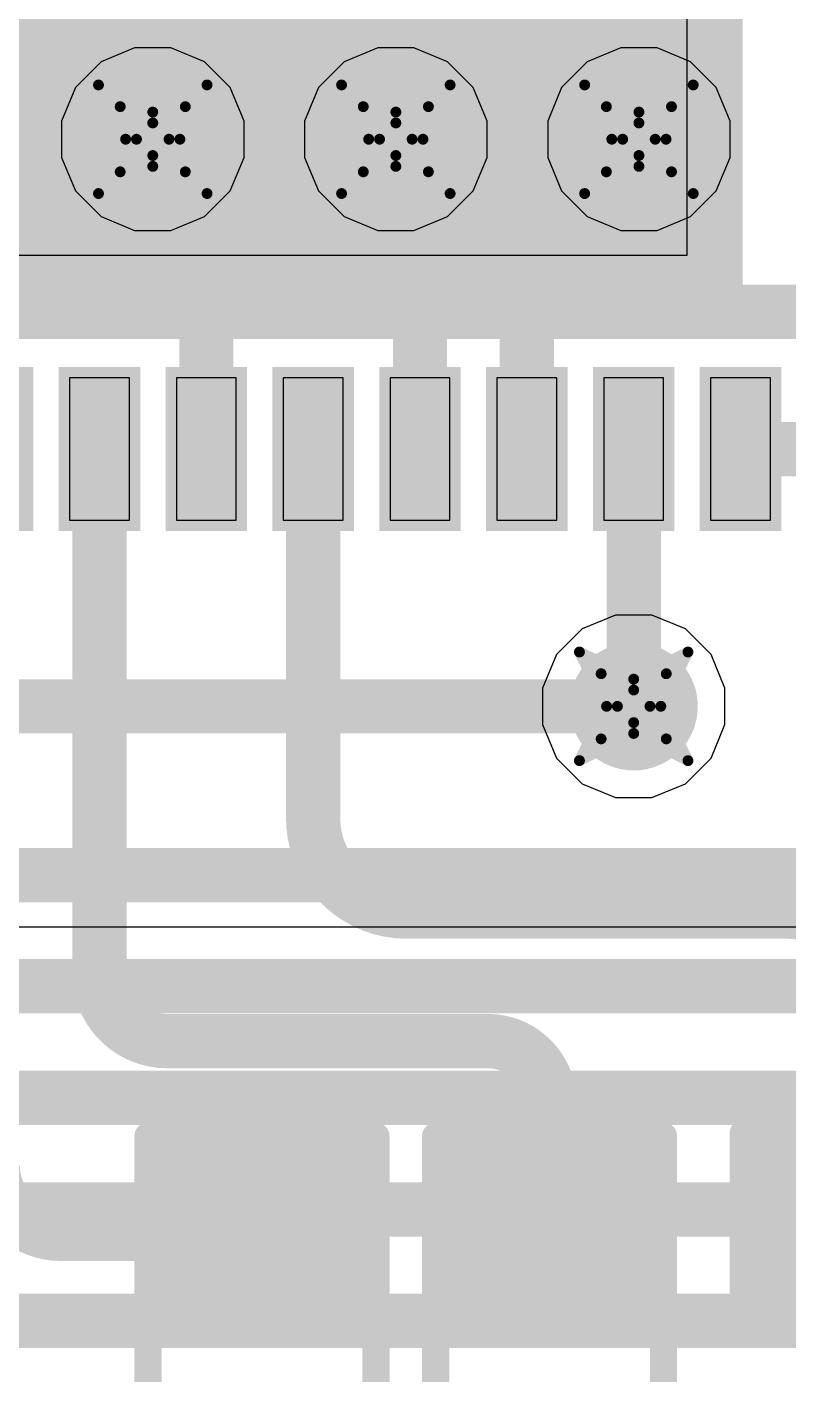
# Model space of a CAD drawing. Header units: inches. Extents: x -2 to 5376, y -4 to 5426.
# Drawn here: x 77.56 to 81.12, y 26.13 to 32.43 of the extents above; entities that cross this region are included whole.
import ezdxf

# ---------------------------------------------------------------- set-up
doc = ezdxf.new("R2010")
doc.units = ezdxf.units.IN
for name, color, linetype in [('Bottom Layer', 5, 'Continuous'), ('Drill Drawing', 1, 'Continuous'), ('Layer 1', 16, 'Continuous'), ('Layer 2', 76, 'Continuous'), ('Top Layer', 1, 'Continuous'), ('Top Overlay', 2, 'Continuous'), ('Top Paste', 8, 'Continuous'), ('Top Solder', 216, 'Continuous'), ('Via Holes', 16, 'Continuous')]:
    doc.layers.add(name, color=color, linetype=linetype)

# ---------------------------------------------------------------- blocks, each defined once
blk = doc.blocks.new('40_LFCSP_WQ__6_6__146')
at = {"layer": 'Top Layer'}
for points in [[(2.21, 2.21), (2.21, -2.21), (-2.21, -2.21), (-2.21, 2.21)], [(-0.6101, -2.575), (-0.6101, -3.24), (-0.8901, -3.24), (-0.8901, -2.575)], [(-0.1099, -2.575), (-0.1099, -3.24), (-0.3899, -3.24), (-0.3899, -2.575)], [(0.3899, -2.575), (0.3899, -3.24), (0.1099, -3.24), (0.1099, -2.575)], [(0.8901, -2.575), (0.8901, -3.24), (0.6101, -3.24), (0.6101, -2.575)], [(1.3899, -2.575), (1.3899, -3.24), (1.1099, -3.24), (1.1099, -2.575)], [(1.8901, -2.575), (1.8901, -3.24), (1.6101, -3.24), (1.6101, -2.575)], [(2.3899, -2.575), (2.3899, -3.24), (2.1099, -3.24), (2.1099, -2.575)]]:
    blk.add_hatch(color=1, dxfattribs=at).paths.add_polyline_path(points)
at = {"layer": 'Top Solder'}
for points in [[(2.2608, 2.2608), (2.2608, -2.2608), (-2.2608, -2.2608), (-2.2608, 2.2608)], [(-1.0591, -2.5242), (-1.0591, -3.2908), (-1.4407, -3.2908), (-1.4407, -2.5242)], [(-0.5593, -2.5242), (-0.5593, -3.2908), (-0.9409, -3.2908), (-0.9409, -2.5242)], [(-0.0591, -2.5242), (-0.0591, -3.2908), (-0.4407, -3.2908), (-0.4407, -2.5242)], [(0.4407, -2.5242), (0.4407, -3.2908), (0.0591, -3.2908), (0.0591, -2.5242)], [(0.9409, -2.5242), (0.9409, -3.2908), (0.5593, -3.2908), (0.5593, -2.5242)], [(1.4407, -2.5242), (1.4407, -3.2908), (1.0591, -3.2908), (1.0591, -2.5242)], [(1.9409, -2.5242), (1.9409, -3.2908), (1.5593, -3.2908), (1.5593, -2.5242)], [(2.4407, -2.5242), (2.4407, -3.2908), (2.0591, -3.2908), (2.0591, -2.5242)]]:
    blk.add_hatch(color=216, dxfattribs=at).paths.add_polyline_path(points)
at = {"layer": 'Top Paste'}
for p, q in [((2, -2), (2, 2)), ((-2, -2), (2, -2)), ((-0.61, -2.575), (-0.89, -2.575)), ((-0.89, -2.575), (-0.89, -3.24)), ((-0.61, -2.575), (-0.61, -2.575)), ((-0.61, -3.24), (-0.61, -2.575)), ((-0.11, -2.575), (-0.39, -2.575)), ((-0.39, -2.575), (-0.39, -3.24)), ((-0.11, -2.575), (-0.11, -2.575)), ((-0.11, -3.24), (-0.11, -2.575)), ((0.39, -2.575), (0.11, -2.575)), ((0.11, -2.575), (0.11, -3.24)), ((0.39, -2.575), (0.39, -2.575)), ((0.39, -3.24), (0.39, -2.575)), ((0.89, -2.575), (0.61, -2.575)), ((0.61, -2.575), (0.61, -3.24)), ((0.89, -2.575), (0.89, -2.575)), ((0.89, -3.24), (0.89, -2.575)), ((1.39, -2.575), (1.11, -2.575)), ((1.11, -2.575), (1.11, -3.24)), ((1.39, -2.575), (1.39, -2.575)), ((1.39, -3.24), (1.39, -2.575)), ((1.89, -2.575), (1.61, -2.575)), ((1.61, -2.575), (1.61, -3.24)), ((1.89, -2.575), (1.89, -2.575)), ((1.89, -3.24), (1.89, -2.575)), ((2.39, -2.575), (2.11, -2.575)), ((2.11, -2.575), (2.11, -3.24)), ((2.39, -3.24), (2.39, -2.575)), ((-0.89, -3.24), (-0.61, -3.24)), ((-0.39, -3.24), (-0.11, -3.24)), ((0.11, -3.24), (0.39, -3.24)), ((0.61, -3.24), (0.89, -3.24)), ((1.11, -3.24), (1.39, -3.24)), ((1.61, -3.24), (1.89, -3.24)), ((2.11, -3.24), (2.11, -3.24)), ((2.11, -3.24), (2.39, -3.24))]:
    blk.add_line(p, q, dxfattribs=at)
blk = doc.blocks.new('R___0603_215')
at = {"layer": 'Top Layer'}
for points in [[(-0.381, 0.4445), (-0.381, -0.4445), (-1.143, -0.4445), (-1.143, 0.4445)], [(1.143, 0.4445), (1.143, -0.4445), (0.381, -0.4445), (0.381, 0.4445)]]:
    blk.add_hatch(color=1, dxfattribs=at).paths.add_polyline_path(points)
at = {"layer": 'Top Paste'}
for points in [[(-0.381, 0.4445), (-0.381, -0.4445), (-1.143, -0.4445), (-1.143, 0.4445)], [(1.143, 0.4445), (1.143, -0.4445), (0.381, -0.4445), (0.381, 0.4445)]]:
    blk.add_hatch(color=8, dxfattribs=at).paths.add_polyline_path(points)
at = {"layer": 'Top Solder'}
for points in [[(-0.2794, 0.5461), (-0.2794, -0.5461), (-1.2446, -0.5461), (-1.2446, 0.5461)], [(1.2446, 0.5461), (1.2446, -0.5461), (0.2794, -0.5461), (0.2794, 0.5461)]]:
    blk.add_hatch(color=216, dxfattribs=at).paths.add_polyline_path(points)
at = {"layer": 'Top Overlay'}
for points in [[(-1.2192, -0.5334, 0.127, 0.127, 0), (-1.2192, 0.5334, 0.127, 0.127, 0)], [(1.2192, 0.5334, 0.127, 0.127, 0), (-1.2192, 0.5334, 0.127, 0.127, 0)], [(1.2192, -0.5334, 0.127, 0.127, 0), (1.2192, 0.5334, 0.127, 0.127, 0)], [(1.2192, -0.5334, 0.127, 0.127, 0), (-1.2192, -0.5334, 0.127, 0.127, 0)]]:
    blk.add_lwpolyline(points, format="xyseb", dxfattribs=at)
for points in [[(-1.25095, 0.5334, 0.0635, 0.0635, 1), (-1.18745, 0.5334, 0.0635, 0.0635, 1)], [(-1.25095, 0.5334, 0.0635, 0.0635, 1), (-1.18745, 0.5334, 0.0635, 0.0635, 1)], [(1.18745, 0.5334, 0.0635, 0.0635, 1), (1.25095, 0.5334, 0.0635, 0.0635, 1)], [(1.18745, 0.5334, 0.0635, 0.0635, 1), (1.25095, 0.5334, 0.0635, 0.0635, 1)], [(-1.25095, -0.5334, 0.0635, 0.0635, 1), (-1.18745, -0.5334, 0.0635, 0.0635, 1)], [(-1.25095, -0.5334, 0.0635, 0.0635, 1), (-1.18745, -0.5334, 0.0635, 0.0635, 1)], [(1.18745, -0.5334, 0.0635, 0.0635, 1), (1.25095, -0.5334, 0.0635, 0.0635, 1)], [(1.18745, -0.5334, 0.0635, 0.0635, 1), (1.25095, -0.5334, 0.0635, 0.0635, 1)]]:
    blk.add_lwpolyline(points, format="xyseb", close=True, dxfattribs=at)
blk = doc.blocks.new('R___0603_216')
at = {"layer": 'Top Layer'}
for points in [[(-0.381, 0.4445), (-0.381, -0.4445), (-1.143, -0.4445), (-1.143, 0.4445)], [(1.143, 0.4445), (1.143, -0.4445), (0.381, -0.4445), (0.381, 0.4445)]]:
    blk.add_hatch(color=1, dxfattribs=at).paths.add_polyline_path(points)
at = {"layer": 'Top Paste'}
for points in [[(-0.381, 0.4445), (-0.381, -0.4445), (-1.143, -0.4445), (-1.143, 0.4445)], [(1.143, 0.4445), (1.143, -0.4445), (0.381, -0.4445), (0.381, 0.4445)]]:
    blk.add_hatch(color=8, dxfattribs=at).paths.add_polyline_path(points)
at = {"layer": 'Top Solder'}
for points in [[(-0.2794, 0.5461), (-0.2794, -0.5461), (-1.2446, -0.5461), (-1.2446, 0.5461)], [(1.2446, 0.5461), (1.2446, -0.5461), (0.2794, -0.5461), (0.2794, 0.5461)]]:
    blk.add_hatch(color=216, dxfattribs=at).paths.add_polyline_path(points)
at = {"layer": 'Top Overlay'}
for points in [[(-1.2192, 0.5334, 0.127, 0.127, 0), (-1.2192, -0.5334, 0.127, 0.127, 0)], [(-1.2192, 0.5334, 0.127, 0.127, 0), (1.2192, 0.5334, 0.127, 0.127, 0)], [(1.2192, 0.5334, 0.127, 0.127, 0), (1.2192, -0.5334, 0.127, 0.127, 0)], [(-1.2192, -0.5334, 0.127, 0.127, 0), (1.2192, -0.5334, 0.127, 0.127, 0)]]:
    blk.add_lwpolyline(points, format="xyseb", dxfattribs=at)
for points in [[(-1.25095, 0.5334, 0.0635, 0.0635, 1), (-1.18745, 0.5334, 0.0635, 0.0635, 1)], [(-1.25095, 0.5334, 0.0635, 0.0635, 1), (-1.18745, 0.5334, 0.0635, 0.0635, 1)], [(1.18745, 0.5334, 0.0635, 0.0635, 1), (1.25095, 0.5334, 0.0635, 0.0635, 1)], [(1.18745, 0.5334, 0.0635, 0.0635, 1), (1.25095, 0.5334, 0.0635, 0.0635, 1)], [(-1.25095, -0.5334, 0.0635, 0.0635, 1), (-1.18745, -0.5334, 0.0635, 0.0635, 1)], [(-1.25095, -0.5334, 0.0635, 0.0635, 1), (-1.18745, -0.5334, 0.0635, 0.0635, 1)], [(1.18745, -0.5334, 0.0635, 0.0635, 1), (1.25095, -0.5334, 0.0635, 0.0635, 1)], [(1.18745, -0.5334, 0.0635, 0.0635, 1), (1.25095, -0.5334, 0.0635, 0.0635, 1)]]:
    blk.add_lwpolyline(points, format="xyseb", close=True, dxfattribs=at)
blk = doc.blocks.new('C___0603_325')
at = {"layer": 'Top Layer'}
for points in [[(-0.381, 0.4445), (-0.381, -0.4445), (-1.143, -0.4445), (-1.143, 0.4445)], [(1.143, 0.4445), (1.143, -0.4445), (0.381, -0.4445), (0.381, 0.4445)]]:
    blk.add_hatch(color=1, dxfattribs=at).paths.add_polyline_path(points)
at = {"layer": 'Top Paste'}
for points in [[(-0.381, 0.4445), (-0.381, -0.4445), (-1.143, -0.4445), (-1.143, 0.4445)], [(1.143, 0.4445), (1.143, -0.4445), (0.381, -0.4445), (0.381, 0.4445)]]:
    blk.add_hatch(color=8, dxfattribs=at).paths.add_polyline_path(points)
at = {"layer": 'Top Solder'}
for points in [[(-0.321, 0.5045), (-0.321, -0.5045), (-1.203, -0.5045), (-1.203, 0.5045)], [(1.203, 0.5045), (1.203, -0.5045), (0.321, -0.5045), (0.321, 0.5045)]]:
    blk.add_hatch(color=216, dxfattribs=at).paths.add_polyline_path(points)
at = {"layer": 'Top Overlay'}
for points in [[(-1.2446, 0.5334, 0.127, 0.127, 0), (-1.2446, -0.5334, 0.127, 0.127, 0)], [(-1.2446, 0.5334, 0.127, 0.127, 0), (-0.4572, 0.5334, 0.127, 0.127, 0)], [(0.4572, 0.5334, 0.127, 0.127, 0), (1.2446, 0.5334, 0.127, 0.127, 0)], [(1.2446, 0.5334, 0.127, 0.127, 0), (1.2446, -0.5334, 0.127, 0.127, 0)], [(-1.2446, -0.5334, 0.127, 0.127, 0), (-0.4572, -0.5334, 0.127, 0.127, 0)], [(0.4572, -0.5334, 0.127, 0.127, 0), (1.2446, -0.5334, 0.127, 0.127, 0)]]:
    blk.add_lwpolyline(points, format="xyseb", dxfattribs=at)
for points in [[(-1.2764, 0.5334, 0.0635, 0.0635, 1), (-1.2128, 0.5334, 0.0635, 0.0635, 1)], [(-1.2764, 0.5334, 0.0635, 0.0635, 1), (-1.2128, 0.5334, 0.0635, 0.0635, 1)], [(-0.4889, 0.5334, 0.0635, 0.0635, 1), (-0.4254, 0.5334, 0.0635, 0.0635, 1)], [(0.4254, 0.5334, 0.0635, 0.0635, 1), (0.4889, 0.5334, 0.0635, 0.0635, 1)], [(1.2128, 0.5334, 0.0635, 0.0635, 1), (1.2764, 0.5334, 0.0635, 0.0635, 1)], [(1.2128, 0.5334, 0.0635, 0.0635, 1), (1.2764, 0.5334, 0.0635, 0.0635, 1)], [(-1.2764, -0.5334, 0.0635, 0.0635, 1), (-1.2128, -0.5334, 0.0635, 0.0635, 1)], [(-1.2764, -0.5334, 0.0635, 0.0635, 1), (-1.2128, -0.5334, 0.0635, 0.0635, 1)], [(-0.4889, -0.5334, 0.0635, 0.0635, 1), (-0.4254, -0.5334, 0.0635, 0.0635, 1)], [(0.4254, -0.5334, 0.0635, 0.0635, 1), (0.4889, -0.5334, 0.0635, 0.0635, 1)], [(1.2128, -0.5334, 0.0635, 0.0635, 1), (1.2764, -0.5334, 0.0635, 0.0635, 1)], [(1.2128, -0.5334, 0.0635, 0.0635, 1), (1.2764, -0.5334, 0.0635, 0.0635, 1)]]:
    blk.add_lwpolyline(points, format="xyseb", close=True, dxfattribs=at)

msp = doc.modelspace()

# ---------------------------------------------------------------- hatches: boundary and pattern name
at = {"layer": 'Bottom Layer'}
h = msp.add_hatch(color=5, dxfattribs=at)
edge = h.paths.add_edge_path()
edge.add_arc((78.1504, 31.9046), 0.3, 0, 360)
h = msp.add_hatch(color=5, dxfattribs=at)
edge = h.paths.add_edge_path()
edge.add_arc((79.288, 31.9046), 0.3, 0, 360)
h = msp.add_hatch(color=5, dxfattribs=at)
edge = h.paths.add_edge_path()
edge.add_arc((80.4256, 31.9046), 0.3, 0, 360)
h = msp.add_hatch(color=5, dxfattribs=at)
edge = h.paths.add_edge_path()
edge.add_arc((80.4011, 29.252), 0.3, 0, 360)
at = {"layer": 'Layer 1'}
h = msp.add_hatch(color=16, dxfattribs=at)
edge = h.paths.add_edge_path()
edge.add_arc((78.1504, 31.9046), 0.3, 0, 360)
h = msp.add_hatch(color=16, dxfattribs=at)
edge = h.paths.add_edge_path()
edge.add_arc((79.288, 31.9046), 0.3, 0, 360)
h = msp.add_hatch(color=16, dxfattribs=at)
edge = h.paths.add_edge_path()
edge.add_arc((80.4256, 31.9046), 0.3, 0, 360)
h = msp.add_hatch(color=16, dxfattribs=at)
edge = h.paths.add_edge_path()
edge.add_arc((80.4011, 29.252), 0.3, 0, 360)
at = {"layer": 'Layer 2'}
h = msp.add_hatch(color=76, dxfattribs=at)
edge = h.paths.add_edge_path()
edge.add_arc((78.1504, 31.9046), 0.3, 0, 360)
h = msp.add_hatch(color=76, dxfattribs=at)
edge = h.paths.add_edge_path()
edge.add_arc((79.288, 31.9046), 0.3, 0, 360)
h = msp.add_hatch(color=76, dxfattribs=at)
edge = h.paths.add_edge_path()
edge.add_arc((80.4256, 31.9046), 0.3, 0, 360)
h = msp.add_hatch(color=76, dxfattribs=at)
edge = h.paths.add_edge_path()
edge.add_arc((80.4011, 29.252), 0.3, 0, 360)
at = {"layer": 'Top Layer'}
h = msp.add_hatch(color=1, dxfattribs=at)
edge = h.paths.add_edge_path()
edge.add_arc((78.1504, 31.9046), 0.3, 0, 360)
h = msp.add_hatch(color=1, dxfattribs=at)
edge = h.paths.add_edge_path()
edge.add_arc((79.288, 31.9046), 0.3, 0, 360)
h = msp.add_hatch(color=1, dxfattribs=at)
edge = h.paths.add_edge_path()
edge.add_arc((80.4256, 31.9046), 0.3, 0, 360)
h = msp.add_hatch(color=1, dxfattribs=at)
edge = h.paths.add_edge_path()
edge.add_arc((80.4011, 29.252), 0.3, 0, 360)
at = {"layer": 'Via Holes'}
h = msp.add_hatch(color=7, dxfattribs=at)
edge = h.paths.add_edge_path()
edge.add_arc((78.1504, 31.9046), 0.15, 0, 360)
h = msp.add_hatch(color=7, dxfattribs=at)
edge = h.paths.add_edge_path()
edge.add_arc((79.288, 31.9046), 0.15, 0, 360)
h = msp.add_hatch(color=7, dxfattribs=at)
edge = h.paths.add_edge_path()
edge.add_arc((80.4256, 31.9046), 0.15, 0, 360)
h = msp.add_hatch(color=7, dxfattribs=at)
edge = h.paths.add_edge_path()
edge.add_arc((80.4011, 29.252), 0.15, 0, 360)

# ---------------------------------------------------------------- linework, layer by layer
at = {"layer": 'Bottom Layer'}
for points in [[(73.2241, 31.0976, 0.254, 0.254, 0), (95.3912, 31.0976, 0.254, 0.254, 0)], [(32.9419, 29.252, 0.254, 0.254, 0), (80.4011, 29.252, 0.254, 0.254, 0)], [(32.4096, 28.4624, 0.254, 0.254, 0), (81.429, 28.4624, 0.254, 0.254, 0)], [(31.8, 27.943, 0.254, 0.254, 0), (82.1158, 27.943, 0.254, 0.254, 0)], [(31.2384, 27.4201, 0.254, 0.254, 0), (82.9551, 27.4201, 0.254, 0.254, 0)], [(30.6829, 26.8989, 0.254, 0.254, 0), (83.7131, 26.8989, 0.254, 0.254, 0)], [(30.1008, 26.3778, 0.254, 0.254, 0), (84.5062, 26.3778, 0.254, 0.254, 0)]]:
    msp.add_lwpolyline(points, format="xyseb", dxfattribs=at)
msp.add_lwpolyline([(80.3376, 29.252, 0.127, 0.127, 1), (80.4646, 29.252, 0.127, 0.127, 1)], format="xyseb", close=True, dxfattribs=at)
at = {"layer": 'Drill Drawing'}
for points in [[(77.8964, 32.1586, 0.0508, 0.0508, 0), (78.1504, 32.0316, 0.0508, 0.0508, 0)], [(77.8964, 32.1586, 0.0508, 0.0508, 0), (78.0234, 31.9046, 0.0508, 0.0508, 0)], [(78.1504, 32.0316, 0.0508, 0.0508, 0), (78.4044, 32.1586, 0.0508, 0.0508, 0)], [(78.2774, 31.9046, 0.0508, 0.0508, 0), (78.4044, 32.1586, 0.0508, 0.0508, 0)], [(79.034, 32.1586, 0.0508, 0.0508, 0), (79.288, 32.0316, 0.0508, 0.0508, 0)], [(79.034, 32.1586, 0.0508, 0.0508, 0), (79.161, 31.9046, 0.0508, 0.0508, 0)], [(79.288, 32.0316, 0.0508, 0.0508, 0), (79.542, 32.1586, 0.0508, 0.0508, 0)], [(79.415, 31.9046, 0.0508, 0.0508, 0), (79.542, 32.1586, 0.0508, 0.0508, 0)], [(80.1716, 32.1586, 0.0508, 0.0508, 0), (80.4256, 32.0316, 0.0508, 0.0508, 0)], [(80.1716, 32.1586, 0.0508, 0.0508, 0), (80.2986, 31.9046, 0.0508, 0.0508, 0)], [(80.4256, 32.0316, 0.0508, 0.0508, 0), (80.6796, 32.1586, 0.0508, 0.0508, 0)], [(80.5526, 31.9046, 0.0508, 0.0508, 0), (80.6796, 32.1586, 0.0508, 0.0508, 0)], [(77.998, 32.057, 0.0508, 0.0508, 0), (78.1504, 31.9808, 0.0508, 0.0508, 0)], [(77.998, 32.057, 0.0508, 0.0508, 0), (78.0742, 31.9046, 0.0508, 0.0508, 0)], [(78.1504, 31.9808, 0.0508, 0.0508, 0), (78.3028, 32.057, 0.0508, 0.0508, 0)], [(78.2266, 31.9046, 0.0508, 0.0508, 0), (78.3028, 32.057, 0.0508, 0.0508, 0)], [(79.1356, 32.057, 0.0508, 0.0508, 0), (79.288, 31.9808, 0.0508, 0.0508, 0)], [(79.1356, 32.057, 0.0508, 0.0508, 0), (79.2118, 31.9046, 0.0508, 0.0508, 0)], [(79.288, 31.9808, 0.0508, 0.0508, 0), (79.4404, 32.057, 0.0508, 0.0508, 0)], [(79.3642, 31.9046, 0.0508, 0.0508, 0), (79.4404, 32.057, 0.0508, 0.0508, 0)], [(80.2732, 32.057, 0.0508, 0.0508, 0), (80.4256, 31.9808, 0.0508, 0.0508, 0)], [(80.2732, 32.057, 0.0508, 0.0508, 0), (80.3494, 31.9046, 0.0508, 0.0508, 0)], [(80.4256, 31.9808, 0.0508, 0.0508, 0), (80.578, 32.057, 0.0508, 0.0508, 0)], [(80.5018, 31.9046, 0.0508, 0.0508, 0), (80.578, 32.057, 0.0508, 0.0508, 0)], [(77.8964, 31.6506, 0.0508, 0.0508, 0), (78.0234, 31.9046, 0.0508, 0.0508, 0)], [(77.998, 31.7522, 0.0508, 0.0508, 0), (78.0742, 31.9046, 0.0508, 0.0508, 0)], [(78.2266, 31.9046, 0.0508, 0.0508, 0), (78.3028, 31.7522, 0.0508, 0.0508, 0)], [(78.2774, 31.9046, 0.0508, 0.0508, 0), (78.4044, 31.6506, 0.0508, 0.0508, 0)], [(79.034, 31.6506, 0.0508, 0.0508, 0), (79.161, 31.9046, 0.0508, 0.0508, 0)], [(79.1356, 31.7522, 0.0508, 0.0508, 0), (79.2118, 31.9046, 0.0508, 0.0508, 0)], [(79.3642, 31.9046, 0.0508, 0.0508, 0), (79.4404, 31.7522, 0.0508, 0.0508, 0)], [(79.415, 31.9046, 0.0508, 0.0508, 0), (79.542, 31.6506, 0.0508, 0.0508, 0)], [(80.1716, 31.6506, 0.0508, 0.0508, 0), (80.2986, 31.9046, 0.0508, 0.0508, 0)], [(80.2732, 31.7522, 0.0508, 0.0508, 0), (80.3494, 31.9046, 0.0508, 0.0508, 0)], [(80.5018, 31.9046, 0.0508, 0.0508, 0), (80.578, 31.7522, 0.0508, 0.0508, 0)], [(80.5526, 31.9046, 0.0508, 0.0508, 0), (80.6796, 31.6506, 0.0508, 0.0508, 0)], [(77.998, 31.7522, 0.0508, 0.0508, 0), (78.1504, 31.8284, 0.0508, 0.0508, 0)], [(78.1504, 31.8284, 0.0508, 0.0508, 0), (78.3028, 31.7522, 0.0508, 0.0508, 0)], [(79.1356, 31.7522, 0.0508, 0.0508, 0), (79.288, 31.8284, 0.0508, 0.0508, 0)], [(79.288, 31.8284, 0.0508, 0.0508, 0), (79.4404, 31.7522, 0.0508, 0.0508, 0)], [(80.2732, 31.7522, 0.0508, 0.0508, 0), (80.4256, 31.8284, 0.0508, 0.0508, 0)], [(80.4256, 31.8284, 0.0508, 0.0508, 0), (80.578, 31.7522, 0.0508, 0.0508, 0)], [(77.8964, 31.6506, 0.0508, 0.0508, 0), (78.1504, 31.7776, 0.0508, 0.0508, 0)], [(78.1504, 31.7776, 0.0508, 0.0508, 0), (78.4044, 31.6506, 0.0508, 0.0508, 0)], [(79.034, 31.6506, 0.0508, 0.0508, 0), (79.288, 31.7776, 0.0508, 0.0508, 0)], [(79.288, 31.7776, 0.0508, 0.0508, 0), (79.542, 31.6506, 0.0508, 0.0508, 0)], [(80.1716, 31.6506, 0.0508, 0.0508, 0), (80.4256, 31.7776, 0.0508, 0.0508, 0)], [(80.4256, 31.7776, 0.0508, 0.0508, 0), (80.6796, 31.6506, 0.0508, 0.0508, 0)], [(80.1471, 29.506, 0.0508, 0.0508, 0), (80.4011, 29.379, 0.0508, 0.0508, 0)], [(80.1471, 29.506, 0.0508, 0.0508, 0), (80.2741, 29.252, 0.0508, 0.0508, 0)], [(80.4011, 29.379, 0.0508, 0.0508, 0), (80.6551, 29.506, 0.0508, 0.0508, 0)], [(80.5281, 29.252, 0.0508, 0.0508, 0), (80.6551, 29.506, 0.0508, 0.0508, 0)], [(80.2487, 29.4044, 0.0508, 0.0508, 0), (80.4011, 29.3282, 0.0508, 0.0508, 0)], [(80.2487, 29.4044, 0.0508, 0.0508, 0), (80.3249, 29.252, 0.0508, 0.0508, 0)], [(80.4011, 29.3282, 0.0508, 0.0508, 0), (80.5535, 29.4044, 0.0508, 0.0508, 0)], [(80.4773, 29.252, 0.0508, 0.0508, 0), (80.5535, 29.4044, 0.0508, 0.0508, 0)], [(80.1471, 28.998, 0.0508, 0.0508, 0), (80.2741, 29.252, 0.0508, 0.0508, 0)], [(80.2487, 29.0996, 0.0508, 0.0508, 0), (80.3249, 29.252, 0.0508, 0.0508, 0)], [(80.4773, 29.252, 0.0508, 0.0508, 0), (80.5535, 29.0996, 0.0508, 0.0508, 0)], [(80.5281, 29.252, 0.0508, 0.0508, 0), (80.6551, 28.998, 0.0508, 0.0508, 0)], [(80.2487, 29.0996, 0.0508, 0.0508, 0), (80.4011, 29.1758, 0.0508, 0.0508, 0)], [(80.4011, 29.1758, 0.0508, 0.0508, 0), (80.5535, 29.0996, 0.0508, 0.0508, 0)], [(80.1471, 28.998, 0.0508, 0.0508, 0), (80.4011, 29.125, 0.0508, 0.0508, 0)], [(80.4011, 29.125, 0.0508, 0.0508, 0), (80.6551, 28.998, 0.0508, 0.0508, 0)]]:
    msp.add_lwpolyline(points, format="xyseb", dxfattribs=at)
for points in [[(77.8837, 32.1586, 0.0254, 0.0254, 1), (77.9091, 32.1586, 0.0254, 0.0254, 1)], [(77.8837, 32.1586, 0.0254, 0.0254, 1), (77.9091, 32.1586, 0.0254, 0.0254, 1)], [(78.3917, 32.1586, 0.0254, 0.0254, 1), (78.4171, 32.1586, 0.0254, 0.0254, 1)], [(78.3917, 32.1586, 0.0254, 0.0254, 1), (78.4171, 32.1586, 0.0254, 0.0254, 1)], [(79.0213, 32.1586, 0.0254, 0.0254, 1), (79.0467, 32.1586, 0.0254, 0.0254, 1)], [(79.0213, 32.1586, 0.0254, 0.0254, 1), (79.0467, 32.1586, 0.0254, 0.0254, 1)], [(79.5293, 32.1586, 0.0254, 0.0254, 1), (79.5547, 32.1586, 0.0254, 0.0254, 1)], [(79.5293, 32.1586, 0.0254, 0.0254, 1), (79.5547, 32.1586, 0.0254, 0.0254, 1)], [(80.1589, 32.1586, 0.0254, 0.0254, 1), (80.1843, 32.1586, 0.0254, 0.0254, 1)], [(80.1589, 32.1586, 0.0254, 0.0254, 1), (80.1843, 32.1586, 0.0254, 0.0254, 1)], [(80.6669, 32.1586, 0.0254, 0.0254, 1), (80.6923, 32.1586, 0.0254, 0.0254, 1)], [(80.6669, 32.1586, 0.0254, 0.0254, 1), (80.6923, 32.1586, 0.0254, 0.0254, 1)], [(77.9853, 32.057, 0.0254, 0.0254, 1), (78.0107, 32.057, 0.0254, 0.0254, 1)], [(77.9853, 32.057, 0.0254, 0.0254, 1), (78.0107, 32.057, 0.0254, 0.0254, 1)], [(78.2901, 32.057, 0.0254, 0.0254, 1), (78.3155, 32.057, 0.0254, 0.0254, 1)], [(78.2901, 32.057, 0.0254, 0.0254, 1), (78.3155, 32.057, 0.0254, 0.0254, 1)], [(79.1229, 32.057, 0.0254, 0.0254, 1), (79.1483, 32.057, 0.0254, 0.0254, 1)], [(79.1229, 32.057, 0.0254, 0.0254, 1), (79.1483, 32.057, 0.0254, 0.0254, 1)], [(79.4277, 32.057, 0.0254, 0.0254, 1), (79.4531, 32.057, 0.0254, 0.0254, 1)], [(79.4277, 32.057, 0.0254, 0.0254, 1), (79.4531, 32.057, 0.0254, 0.0254, 1)], [(80.2605, 32.057, 0.0254, 0.0254, 1), (80.2859, 32.057, 0.0254, 0.0254, 1)], [(80.2605, 32.057, 0.0254, 0.0254, 1), (80.2859, 32.057, 0.0254, 0.0254, 1)], [(80.5653, 32.057, 0.0254, 0.0254, 1), (80.5907, 32.057, 0.0254, 0.0254, 1)], [(80.5653, 32.057, 0.0254, 0.0254, 1), (80.5907, 32.057, 0.0254, 0.0254, 1)], [(78.1377, 32.0316, 0.0254, 0.0254, 1), (78.1631, 32.0316, 0.0254, 0.0254, 1)], [(78.1377, 32.0316, 0.0254, 0.0254, 1), (78.1631, 32.0316, 0.0254, 0.0254, 1)], [(79.2753, 32.0316, 0.0254, 0.0254, 1), (79.3007, 32.0316, 0.0254, 0.0254, 1)], [(79.2753, 32.0316, 0.0254, 0.0254, 1), (79.3007, 32.0316, 0.0254, 0.0254, 1)], [(80.4129, 32.0316, 0.0254, 0.0254, 1), (80.4383, 32.0316, 0.0254, 0.0254, 1)], [(80.4129, 32.0316, 0.0254, 0.0254, 1), (80.4383, 32.0316, 0.0254, 0.0254, 1)], [(78.1377, 31.9808, 0.0254, 0.0254, 1), (78.1631, 31.9808, 0.0254, 0.0254, 1)], [(78.1377, 31.9808, 0.0254, 0.0254, 1), (78.1631, 31.9808, 0.0254, 0.0254, 1)], [(79.2753, 31.9808, 0.0254, 0.0254, 1), (79.3007, 31.9808, 0.0254, 0.0254, 1)], [(79.2753, 31.9808, 0.0254, 0.0254, 1), (79.3007, 31.9808, 0.0254, 0.0254, 1)], [(80.4129, 31.9808, 0.0254, 0.0254, 1), (80.4383, 31.9808, 0.0254, 0.0254, 1)], [(80.4129, 31.9808, 0.0254, 0.0254, 1), (80.4383, 31.9808, 0.0254, 0.0254, 1)], [(78.0107, 31.9046, 0.0254, 0.0254, 1), (78.0361, 31.9046, 0.0254, 0.0254, 1)], [(78.0107, 31.9046, 0.0254, 0.0254, 1), (78.0361, 31.9046, 0.0254, 0.0254, 1)], [(78.0615, 31.9046, 0.0254, 0.0254, 1), (78.0869, 31.9046, 0.0254, 0.0254, 1)], [(78.0615, 31.9046, 0.0254, 0.0254, 1), (78.0869, 31.9046, 0.0254, 0.0254, 1)], [(78.2139, 31.9046, 0.0254, 0.0254, 1), (78.2393, 31.9046, 0.0254, 0.0254, 1)], [(78.2139, 31.9046, 0.0254, 0.0254, 1), (78.2393, 31.9046, 0.0254, 0.0254, 1)], [(78.2647, 31.9046, 0.0254, 0.0254, 1), (78.2901, 31.9046, 0.0254, 0.0254, 1)], [(78.2647, 31.9046, 0.0254, 0.0254, 1), (78.2901, 31.9046, 0.0254, 0.0254, 1)], [(79.1483, 31.9046, 0.0254, 0.0254, 1), (79.1737, 31.9046, 0.0254, 0.0254, 1)], [(79.1483, 31.9046, 0.0254, 0.0254, 1), (79.1737, 31.9046, 0.0254, 0.0254, 1)], [(79.1991, 31.9046, 0.0254, 0.0254, 1), (79.2245, 31.9046, 0.0254, 0.0254, 1)], [(79.1991, 31.9046, 0.0254, 0.0254, 1), (79.2245, 31.9046, 0.0254, 0.0254, 1)], [(79.3515, 31.9046, 0.0254, 0.0254, 1), (79.3769, 31.9046, 0.0254, 0.0254, 1)], [(79.3515, 31.9046, 0.0254, 0.0254, 1), (79.3769, 31.9046, 0.0254, 0.0254, 1)], [(79.4023, 31.9046, 0.0254, 0.0254, 1), (79.4277, 31.9046, 0.0254, 0.0254, 1)], [(79.4023, 31.9046, 0.0254, 0.0254, 1), (79.4277, 31.9046, 0.0254, 0.0254, 1)], [(80.2859, 31.9046, 0.0254, 0.0254, 1), (80.3113, 31.9046, 0.0254, 0.0254, 1)], [(80.2859, 31.9046, 0.0254, 0.0254, 1), (80.3113, 31.9046, 0.0254, 0.0254, 1)], [(80.3367, 31.9046, 0.0254, 0.0254, 1), (80.3621, 31.9046, 0.0254, 0.0254, 1)], [(80.3367, 31.9046, 0.0254, 0.0254, 1), (80.3621, 31.9046, 0.0254, 0.0254, 1)], [(80.4891, 31.9046, 0.0254, 0.0254, 1), (80.5145, 31.9046, 0.0254, 0.0254, 1)], [(80.4891, 31.9046, 0.0254, 0.0254, 1), (80.5145, 31.9046, 0.0254, 0.0254, 1)], [(80.5399, 31.9046, 0.0254, 0.0254, 1), (80.5653, 31.9046, 0.0254, 0.0254, 1)], [(80.5399, 31.9046, 0.0254, 0.0254, 1), (80.5653, 31.9046, 0.0254, 0.0254, 1)], [(78.1377, 31.8284, 0.0254, 0.0254, 1), (78.1631, 31.8284, 0.0254, 0.0254, 1)], [(78.1377, 31.8284, 0.0254, 0.0254, 1), (78.1631, 31.8284, 0.0254, 0.0254, 1)], [(79.2753, 31.8284, 0.0254, 0.0254, 1), (79.3007, 31.8284, 0.0254, 0.0254, 1)], [(79.2753, 31.8284, 0.0254, 0.0254, 1), (79.3007, 31.8284, 0.0254, 0.0254, 1)], [(80.4129, 31.8284, 0.0254, 0.0254, 1), (80.4383, 31.8284, 0.0254, 0.0254, 1)], [(80.4129, 31.8284, 0.0254, 0.0254, 1), (80.4383, 31.8284, 0.0254, 0.0254, 1)], [(77.9853, 31.7522, 0.0254, 0.0254, 1), (78.0107, 31.7522, 0.0254, 0.0254, 1)], [(77.9853, 31.7522, 0.0254, 0.0254, 1), (78.0107, 31.7522, 0.0254, 0.0254, 1)], [(78.1377, 31.7776, 0.0254, 0.0254, 1), (78.1631, 31.7776, 0.0254, 0.0254, 1)], [(78.1377, 31.7776, 0.0254, 0.0254, 1), (78.1631, 31.7776, 0.0254, 0.0254, 1)], [(78.2901, 31.7522, 0.0254, 0.0254, 1), (78.3155, 31.7522, 0.0254, 0.0254, 1)], [(78.2901, 31.7522, 0.0254, 0.0254, 1), (78.3155, 31.7522, 0.0254, 0.0254, 1)], [(79.1229, 31.7522, 0.0254, 0.0254, 1), (79.1483, 31.7522, 0.0254, 0.0254, 1)], [(79.1229, 31.7522, 0.0254, 0.0254, 1), (79.1483, 31.7522, 0.0254, 0.0254, 1)], [(79.2753, 31.7776, 0.0254, 0.0254, 1), (79.3007, 31.7776, 0.0254, 0.0254, 1)], [(79.2753, 31.7776, 0.0254, 0.0254, 1), (79.3007, 31.7776, 0.0254, 0.0254, 1)], [(79.4277, 31.7522, 0.0254, 0.0254, 1), (79.4531, 31.7522, 0.0254, 0.0254, 1)], [(79.4277, 31.7522, 0.0254, 0.0254, 1), (79.4531, 31.7522, 0.0254, 0.0254, 1)], [(80.2605, 31.7522, 0.0254, 0.0254, 1), (80.2859, 31.7522, 0.0254, 0.0254, 1)], [(80.2605, 31.7522, 0.0254, 0.0254, 1), (80.2859, 31.7522, 0.0254, 0.0254, 1)], [(80.4129, 31.7776, 0.0254, 0.0254, 1), (80.4383, 31.7776, 0.0254, 0.0254, 1)], [(80.4129, 31.7776, 0.0254, 0.0254, 1), (80.4383, 31.7776, 0.0254, 0.0254, 1)], [(80.5653, 31.7522, 0.0254, 0.0254, 1), (80.5907, 31.7522, 0.0254, 0.0254, 1)], [(80.5653, 31.7522, 0.0254, 0.0254, 1), (80.5907, 31.7522, 0.0254, 0.0254, 1)], [(77.8837, 31.6506, 0.0254, 0.0254, 1), (77.9091, 31.6506, 0.0254, 0.0254, 1)], [(77.8837, 31.6506, 0.0254, 0.0254, 1), (77.9091, 31.6506, 0.0254, 0.0254, 1)], [(78.3917, 31.6506, 0.0254, 0.0254, 1), (78.4171, 31.6506, 0.0254, 0.0254, 1)], [(78.3917, 31.6506, 0.0254, 0.0254, 1), (78.4171, 31.6506, 0.0254, 0.0254, 1)], [(79.0213, 31.6506, 0.0254, 0.0254, 1), (79.0467, 31.6506, 0.0254, 0.0254, 1)], [(79.0213, 31.6506, 0.0254, 0.0254, 1), (79.0467, 31.6506, 0.0254, 0.0254, 1)], [(79.5293, 31.6506, 0.0254, 0.0254, 1), (79.5547, 31.6506, 0.0254, 0.0254, 1)], [(79.5293, 31.6506, 0.0254, 0.0254, 1), (79.5547, 31.6506, 0.0254, 0.0254, 1)], [(80.1589, 31.6506, 0.0254, 0.0254, 1), (80.1843, 31.6506, 0.0254, 0.0254, 1)], [(80.1589, 31.6506, 0.0254, 0.0254, 1), (80.1843, 31.6506, 0.0254, 0.0254, 1)], [(80.6669, 31.6506, 0.0254, 0.0254, 1), (80.6923, 31.6506, 0.0254, 0.0254, 1)], [(80.6669, 31.6506, 0.0254, 0.0254, 1), (80.6923, 31.6506, 0.0254, 0.0254, 1)], [(80.1344, 29.506, 0.0254, 0.0254, 1), (80.1598, 29.506, 0.0254, 0.0254, 1)], [(80.1344, 29.506, 0.0254, 0.0254, 1), (80.1598, 29.506, 0.0254, 0.0254, 1)], [(80.6424, 29.506, 0.0254, 0.0254, 1), (80.6678, 29.506, 0.0254, 0.0254, 1)], [(80.6424, 29.506, 0.0254, 0.0254, 1), (80.6678, 29.506, 0.0254, 0.0254, 1)], [(80.236, 29.4044, 0.0254, 0.0254, 1), (80.2614, 29.4044, 0.0254, 0.0254, 1)], [(80.236, 29.4044, 0.0254, 0.0254, 1), (80.2614, 29.4044, 0.0254, 0.0254, 1)], [(80.5408, 29.4044, 0.0254, 0.0254, 1), (80.5662, 29.4044, 0.0254, 0.0254, 1)], [(80.5408, 29.4044, 0.0254, 0.0254, 1), (80.5662, 29.4044, 0.0254, 0.0254, 1)], [(80.3884, 29.379, 0.0254, 0.0254, 1), (80.4138, 29.379, 0.0254, 0.0254, 1)], [(80.3884, 29.379, 0.0254, 0.0254, 1), (80.4138, 29.379, 0.0254, 0.0254, 1)], [(80.3884, 29.3282, 0.0254, 0.0254, 1), (80.4138, 29.3282, 0.0254, 0.0254, 1)], [(80.3884, 29.3282, 0.0254, 0.0254, 1), (80.4138, 29.3282, 0.0254, 0.0254, 1)], [(80.2614, 29.252, 0.0254, 0.0254, 1), (80.2868, 29.252, 0.0254, 0.0254, 1)], [(80.2614, 29.252, 0.0254, 0.0254, 1), (80.2868, 29.252, 0.0254, 0.0254, 1)], [(80.3122, 29.252, 0.0254, 0.0254, 1), (80.3376, 29.252, 0.0254, 0.0254, 1)], [(80.3122, 29.252, 0.0254, 0.0254, 1), (80.3376, 29.252, 0.0254, 0.0254, 1)], [(80.4646, 29.252, 0.0254, 0.0254, 1), (80.49, 29.252, 0.0254, 0.0254, 1)], [(80.4646, 29.252, 0.0254, 0.0254, 1), (80.49, 29.252, 0.0254, 0.0254, 1)], [(80.5154, 29.252, 0.0254, 0.0254, 1), (80.5408, 29.252, 0.0254, 0.0254, 1)], [(80.5154, 29.252, 0.0254, 0.0254, 1), (80.5408, 29.252, 0.0254, 0.0254, 1)], [(80.3884, 29.1758, 0.0254, 0.0254, 1), (80.4138, 29.1758, 0.0254, 0.0254, 1)], [(80.3884, 29.1758, 0.0254, 0.0254, 1), (80.4138, 29.1758, 0.0254, 0.0254, 1)], [(80.236, 29.0996, 0.0254, 0.0254, 1), (80.2614, 29.0996, 0.0254, 0.0254, 1)], [(80.236, 29.0996, 0.0254, 0.0254, 1), (80.2614, 29.0996, 0.0254, 0.0254, 1)], [(80.3884, 29.125, 0.0254, 0.0254, 1), (80.4138, 29.125, 0.0254, 0.0254, 1)], [(80.3884, 29.125, 0.0254, 0.0254, 1), (80.4138, 29.125, 0.0254, 0.0254, 1)], [(80.5408, 29.0996, 0.0254, 0.0254, 1), (80.5662, 29.0996, 0.0254, 0.0254, 1)], [(80.5408, 29.0996, 0.0254, 0.0254, 1), (80.5662, 29.0996, 0.0254, 0.0254, 1)], [(80.1344, 28.998, 0.0254, 0.0254, 1), (80.1598, 28.998, 0.0254, 0.0254, 1)], [(80.1344, 28.998, 0.0254, 0.0254, 1), (80.1598, 28.998, 0.0254, 0.0254, 1)], [(80.6424, 28.998, 0.0254, 0.0254, 1), (80.6678, 28.998, 0.0254, 0.0254, 1)], [(80.6424, 28.998, 0.0254, 0.0254, 1), (80.6678, 28.998, 0.0254, 0.0254, 1)]]:
    msp.add_lwpolyline(points, format="xyseb", close=True, dxfattribs=at)
at = {"layer": 'Layer 1'}
for p, q in [((80.3161, 29.679), (80.1592, 29.614)), ((80.486, 29.679), (80.3161, 29.679)), ((80.6429, 29.614), (80.486, 29.679)), ((80.1592, 29.614), (80.0391, 29.4939)), ((80.763, 29.4939), (80.6429, 29.614)), ((80.0391, 29.4939), (79.9741, 29.337)), ((80.8281, 29.337), (80.763, 29.4939)), ((79.9741, 29.337), (79.9741, 29.1671)), ((80.8281, 29.1671), (80.8281, 29.337)), ((79.9741, 29.1671), (80.0391, 29.0101)), ((80.763, 29.0101), (80.8281, 29.1671)), ((80.0391, 29.0101), (80.1592, 28.89)), ((80.6429, 28.89), (80.763, 29.0101)), ((80.1592, 28.89), (80.3161, 28.825)), ((80.486, 28.825), (80.6429, 28.89)), ((80.3161, 28.825), (80.486, 28.825))]:
    msp.add_line(p, q, dxfattribs=at)
at = {"layer": 'Layer 2'}
for p, q in [((78.0655, 32.3316), (77.9085, 32.2666)), ((78.2353, 32.3316), (78.0655, 32.3316)), ((78.3923, 32.2666), (78.2353, 32.3316)), ((79.2031, 32.3316), (79.0461, 32.2666)), ((79.3729, 32.3316), (79.2031, 32.3316)), ((79.5299, 32.2666), (79.3729, 32.3316)), ((80.3407, 32.3316), (80.1837, 32.2666)), ((80.5106, 32.3316), (80.3407, 32.3316)), ((80.6675, 32.2666), (80.5106, 32.3316)), ((77.9085, 32.2666), (77.7884, 32.1464)), ((78.5124, 32.1464), (78.3923, 32.2666)), ((79.0461, 32.2666), (78.926, 32.1464)), ((79.65, 32.1464), (79.5299, 32.2666)), ((80.1837, 32.2666), (80.0636, 32.1464)), ((80.7876, 32.1464), (80.6675, 32.2666)), ((77.7884, 32.1464), (77.7234, 31.9895)), ((78.5774, 31.9895), (78.5124, 32.1464)), ((78.926, 32.1464), (78.861, 31.9895)), ((79.715, 31.9895), (79.65, 32.1464)), ((80.0636, 32.1464), (79.9986, 31.9895)), ((80.8526, 31.9895), (80.7876, 32.1464)), ((77.7234, 31.9895), (77.7234, 31.8196)), ((78.5774, 31.8196), (78.5774, 31.9895)), ((78.861, 31.9895), (78.861, 31.8196)), ((79.715, 31.8196), (79.715, 31.9895)), ((79.9986, 31.9895), (79.9986, 31.8196)), ((80.8526, 31.8196), (80.8526, 31.9895)), ((77.7234, 31.8196), (77.7884, 31.6627)), ((78.5124, 31.6627), (78.5774, 31.8196)), ((78.861, 31.8196), (78.926, 31.6627)), ((79.65, 31.6627), (79.715, 31.8196)), ((79.9986, 31.8196), (80.0636, 31.6627)), ((80.7876, 31.6627), (80.8526, 31.8196)), ((77.7884, 31.6627), (77.9085, 31.5426)), ((78.3923, 31.5426), (78.5124, 31.6627)), ((78.926, 31.6627), (79.0461, 31.5426)), ((79.5299, 31.5426), (79.65, 31.6627)), ((80.0636, 31.6627), (80.1837, 31.5426)), ((80.6675, 31.5426), (80.7876, 31.6627)), ((77.9085, 31.5426), (78.0655, 31.4776)), ((78.2353, 31.4776), (78.3923, 31.5426)), ((79.0461, 31.5426), (79.2031, 31.4776)), ((79.3729, 31.4776), (79.5299, 31.5426)), ((80.1837, 31.5426), (80.3407, 31.4776)), ((80.5106, 31.4776), (80.6675, 31.5426)), ((78.0655, 31.4776), (78.2353, 31.4776)), ((79.2031, 31.4776), (79.3729, 31.4776)), ((80.3407, 31.4776), (80.5106, 31.4776)), ((80.3161, 29.679), (80.1592, 29.614)), ((80.486, 29.679), (80.3161, 29.679)), ((80.6429, 29.614), (80.486, 29.679)), ((80.1592, 29.614), (80.0391, 29.4939)), ((80.763, 29.4939), (80.6429, 29.614)), ((80.0391, 29.4939), (79.9741, 29.337)), ((80.8281, 29.337), (80.763, 29.4939)), ((79.9741, 29.337), (79.9741, 29.1671)), ((80.8281, 29.1671), (80.8281, 29.337)), ((79.9741, 29.1671), (80.0391, 29.0101)), ((80.763, 29.0101), (80.8281, 29.1671)), ((80.0391, 29.0101), (80.1592, 28.89)), ((80.6429, 28.89), (80.763, 29.0101)), ((80.1592, 28.89), (80.3161, 28.825)), ((80.486, 28.825), (80.6429, 28.89)), ((80.3161, 28.825), (80.486, 28.825)), ((105.2558, 28.2194), (69.194, 28.2194))]:
    msp.add_line(p, q, dxfattribs=at)
at = {"layer": 'Top Layer'}
for points in [[(78.4011, 30.4554, 0.254, 0.254, 0), (78.4011, 32.5857, 0.254, 0.254, 0)], [(79.4011, 32.0428, 0.254, 0.254, -0.414214), (79.4604, 32.1021, 0.254, 0.254, 0)], [(79.9009, 30.4554, 0.254, 0.254, 0), (79.9009, 32.113, 0.254, 0.254, 0)], [(79.4011, 30.4554, 0.254, 0.254, 0), (79.4011, 32.0428, 0.254, 0.254, 0)], [(77.9009, 28.002, 0.254, 0.254, 0), (77.9009, 30.4554, 0.254, 0.254, 0)], [(78.9009, 28.7294, 0.254, 0.254, 0), (78.9009, 30.4554, 0.254, 0.254, 0)], [(80.4011, 29.252, 0.254, 0.254, 0), (80.4011, 30.4554, 0.254, 0.254, 0)], [(80.9009, 30.4554, 0.254, 0.254, 0), (81.371, 30.4554, 0.254, 0.254, 0)], [(79.3387, 28.2916, 0.254, 0.254, -0.414214), (78.9009, 28.7294, 0.254, 0.254, 0)], [(79.3387, 28.2916, 0.254, 0.254, 0), (81.1298, 28.2916, 0.254, 0.254, 0)], [(81.1298, 28.2916, 0.254, 0.254, -0.414214), (81.4467, 27.9748, 0.254, 0.254, 0)], [(78.2169, 27.686, 0.254, 0.254, -0.414214), (77.9009, 28.002, 0.254, 0.254, 0)], [(78.2169, 27.686, 0.254, 0.254, 0), (79.7184, 27.686, 0.254, 0.254, 0)], [(79.7184, 27.686, 0.254, 0.254, -0.414214), (80.0075, 27.3969, 0.254, 0.254, 0)], [(80.0075, 26.7842, 0.254, 0.254, 0), (80.0075, 27.3969, 0.254, 0.254, 0)], [(77.7219, 26.7843, 0.254, 0.254, -0.414214), (77.4011, 27.1052, 0.254, 0.254, 0)], [(77.7219, 26.7843, 0.254, 0.254, 0), (78.6614, 26.7843, 0.254, 0.254, 0)]]:
    msp.add_lwpolyline(points, format="xyseb", dxfattribs=at)
for points in [[(79.3969, 32.1021, 0.127, 0.127, 1), (79.5239, 32.1021, 0.127, 0.127, 1)], [(79.8374, 32.113, 0.127, 0.127, 1), (79.9644, 32.113, 0.127, 0.127, 1)], [(79.3376, 32.0428, 0.127, 0.127, 1), (79.4646, 32.0428, 0.127, 0.127, 1)], [(79.3376, 32.0428, 0.127, 0.127, 1), (79.4646, 32.0428, 0.127, 0.127, 1)], [(77.8374, 30.4554, 0.127, 0.127, 1), (77.9644, 30.4554, 0.127, 0.127, 1)], [(78.3376, 30.4554, 0.127, 0.127, 1), (78.4646, 30.4554, 0.127, 0.127, 1)], [(78.8374, 30.4554, 0.127, 0.127, 1), (78.9644, 30.4554, 0.127, 0.127, 1)], [(79.3376, 30.4554, 0.127, 0.127, 1), (79.4646, 30.4554, 0.127, 0.127, 1)], [(79.8374, 30.4554, 0.127, 0.127, 1), (79.9644, 30.4554, 0.127, 0.127, 1)], [(80.3376, 30.4554, 0.127, 0.127, 1), (80.4646, 30.4554, 0.127, 0.127, 1)], [(80.8374, 30.4554, 0.127, 0.127, 1), (80.9644, 30.4554, 0.127, 0.127, 1)], [(80.3376, 29.252, 0.127, 0.127, 1), (80.4646, 29.252, 0.127, 0.127, 1)], [(78.8374, 28.7294, 0.127, 0.127, 1), (78.9644, 28.7294, 0.127, 0.127, 1)], [(78.8374, 28.7294, 0.127, 0.127, 1), (78.9644, 28.7294, 0.127, 0.127, 1)], [(79.2752, 28.2916, 0.127, 0.127, 1), (79.4022, 28.2916, 0.127, 0.127, 1)], [(79.2752, 28.2916, 0.127, 0.127, 1), (79.4022, 28.2916, 0.127, 0.127, 1)], [(81.0663, 28.2916, 0.127, 0.127, 1), (81.1933, 28.2916, 0.127, 0.127, 1)], [(81.0663, 28.2916, 0.127, 0.127, 1), (81.1933, 28.2916, 0.127, 0.127, 1)], [(77.8374, 28.002, 0.127, 0.127, 1), (77.9644, 28.002, 0.127, 0.127, 1)], [(77.8374, 28.002, 0.127, 0.127, 1), (77.9644, 28.002, 0.127, 0.127, 1)], [(78.1534, 27.686, 0.127, 0.127, 1), (78.2804, 27.686, 0.127, 0.127, 1)], [(78.1534, 27.686, 0.127, 0.127, 1), (78.2804, 27.686, 0.127, 0.127, 1)], [(79.6549, 27.686, 0.127, 0.127, 1), (79.7819, 27.686, 0.127, 0.127, 1)], [(79.6549, 27.686, 0.127, 0.127, 1), (79.7819, 27.686, 0.127, 0.127, 1)], [(79.944, 27.3969, 0.127, 0.127, 1), (80.071, 27.3969, 0.127, 0.127, 1)], [(79.944, 27.3969, 0.127, 0.127, 1), (80.071, 27.3969, 0.127, 0.127, 1)], [(77.6584, 26.7843, 0.127, 0.127, 1), (77.7854, 26.7843, 0.127, 0.127, 1)], [(77.6584, 26.7843, 0.127, 0.127, 1), (77.7854, 26.7843, 0.127, 0.127, 1)], [(78.5979, 26.7843, 0.127, 0.127, 1), (78.7249, 26.7843, 0.127, 0.127, 1)], [(79.944, 26.7842, 0.127, 0.127, 1), (80.071, 26.7842, 0.127, 0.127, 1)]]:
    msp.add_lwpolyline(points, format="xyseb", close=True, dxfattribs=at)

# ---------------------------------------------------------------- block references
msp.add_blockref('40_LFCSP_WQ__6_6__146', (78.651, 33.363))
for name, p, rotation in [('R___0603_216', (78.6614, 26.0223), 90), ('R___0603_215', (80.0075, 26.0222), 270), ('C___0603_325', (81.4467, 26.0104), 90)]:
    msp.add_blockref(name, p, dxfattribs=dict(rotation=rotation))

doc.saveas('drawing.dxf')
